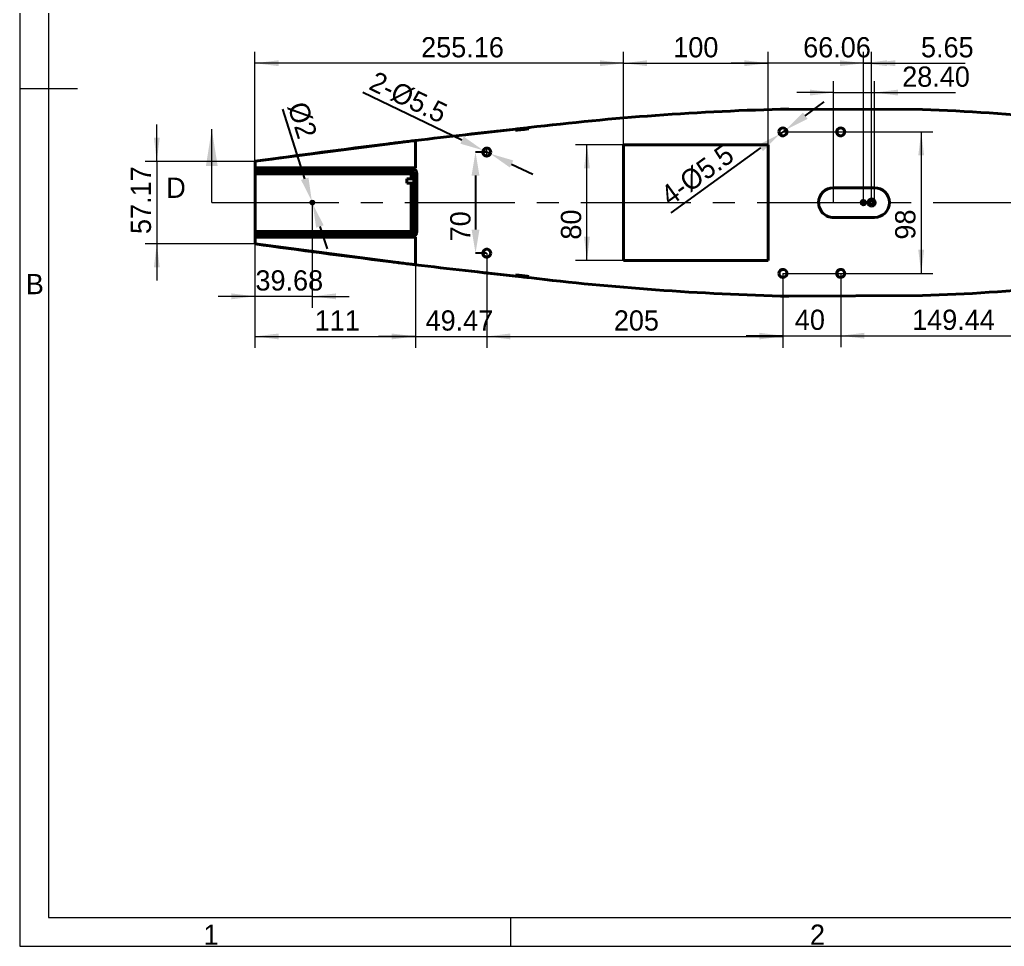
# Model space of a CAD drawing. Header units: millimetres. Extents: x 40 to 840, y 0 to 594.
# Drawn here: x 40 to 380.8, y 0 to 320.8 of the extents above; entities that cross this region are included whole.
import ezdxf

# ---------------------------------------------------------------- set-up
doc = ezdxf.new("R2010")
doc.units = ezdxf.units.MM
doc.header["$LTSCALE"] = 2
doc.linetypes.add('CENTER', pattern=[10.16, 6.35, -1.27, 1.27, -1.27])
for name, color, linetype, lineweight in [('1轮廓实线层', 7, 'Continuous', 40), ('2细线层', 4, 'Continuous', 18), ('5剖面线层', 2, 'Continuous', 18), ('6文字层', 3, 'Continuous', 18)]:
    doc.layers.add(name, color=color, linetype=linetype, lineweight=lineweight)
doc.styles.add('SLDTEXTSTYLE0', font='')
doc.styles.get('SLDTEXTSTYLE0').set_extended_font_data('汉仪长仿宋体')
doc.dimstyles.new('SLDDIMSTYLE0', dxfattribs={"dimtxt": 7, "dimasz": 8.16, "dimexe": 0, "dimexo": 0.0625, "dimgap": 1.75, "dimtad": 1, "dimlfac": 2, "dimrnd": 1e-09, "dimzin": 12, "dimdsep": 46, "dimtxsty": 'SLDTEXTSTYLE0', "dimcen": 0.09, "dimdle": 16.32, "dimadec": 0, "dimazin": 3, "dimtfac": 1, "dimtmove": 0, "dimatfit": 0, "dimfxl": 1, "dimfrac": 2, "dimtolj": 1, "dimarcsym": 0})
doc.dimstyles.new('SLDDIMSTYLE1', dxfattribs={"dimtxt": 7, "dimasz": 8.16, "dimexe": 0, "dimexo": 0.0625, "dimgap": 1.75, "dimtad": 1, "dimlfac": 2, "dimrnd": 1e-09, "dimzin": 12, "dimdsep": 46, "dimtxsty": 'SLDTEXTSTYLE0', "dimcen": 0.09, "dimdle": 16.32, "dimadec": 0, "dimazin": 3, "dimtfac": 1, "dimtofl": 0, "dimtmove": 0, "dimatfit": 3, "dimfxl": 1, "dimfrac": 2, "dimtolj": 1, "dimarcsym": 0})
doc.dimstyles.new('SLDDIMSTYLE2', dxfattribs={"dimtxt": 7, "dimasz": 8.16, "dimexe": 0, "dimexo": 0.0625, "dimgap": 1.75, "dimtad": 1, "dimlfac": 2, "dimrnd": 1e-09, "dimzin": 4, "dimdsep": 46, "dimtxsty": 'SLDTEXTSTYLE0', "dimcen": 0.09, "dimdle": 16.32, "dimadec": 0, "dimazin": 1, "dimtfac": 1, "dimtmove": 0, "dimatfit": 0, "dimfxl": 1, "dimfrac": 2, "dimtolj": 1, "dimarcsym": 0})

# ---------------------------------------------------------------- blocks, each defined once
blk = doc.blocks.new('*X3')
at = {"layer": '2细线层', "linetype": 'Continuous', "lineweight": 0}
for points in [[(121.45, 225.02), (113.29, 226.04), (113.29, 224)], [(141.29, 225.02), (149.45, 224), (149.45, 226.04)]]:
    blk.add_hatch(color=4, dxfattribs=at).paths.add_polyline_path(points, flags=0)
at = {"layer": '2细线层', "color": 4, "linetype": 'Continuous', "lineweight": 0}
for p, q in [((141.29, 257.47), (141.29, 221.02)), ((121.45, 243.18), (121.45, 221.02)), ((121.45, 225.02), (108.75, 225.02)), ((141.29, 225.02), (121.45, 225.02)), ((141.29, 225.02), (153.99, 225.02))]:
    blk.add_line(p, q, dxfattribs=at)
at = {"layer": '2细线层', "color": 4, "linetype": 'Continuous', "lineweight": 0, "insert": (121.61, 234.04), "char_height": 7, "width": 33.0997, "attachment_point": 1, "style": 'SLDTEXTSTYLE0'}
blk.add_mtext('39.68', dxfattribs=at)
blk = doc.blocks.new('*X4')
at = {"layer": '2细线层', "linetype": 'Continuous', "lineweight": 0}
for points in [[(121.45, 211.15), (129.61, 210.13), (129.61, 212.16)], [(176.95, 211.15), (168.79, 212.16), (168.79, 210.13)]]:
    blk.add_hatch(color=4, dxfattribs=at).paths.add_polyline_path(points, flags=0)
at = {"layer": '2细线层', "color": 4, "linetype": 'Continuous', "lineweight": 0}
for p, q in [((121.45, 243.18), (121.45, 207.15)), ((176.95, 235.98), (176.95, 207.15)), ((121.45, 211.15), (176.95, 211.15))]:
    blk.add_line(p, q, dxfattribs=at)
at = {"layer": '2细线层', "color": 4, "linetype": 'Continuous', "lineweight": 0, "insert": (142.12, 220.17), "char_height": 7, "width": 15.7452, "attachment_point": 1, "style": 'SLDTEXTSTYLE0'}
blk.add_mtext('111', dxfattribs=at)
blk = doc.blocks.new('*X5')
at = {"layer": '2细线层', "linetype": 'Continuous', "lineweight": 0}
for points in [[(176.95, 211.15), (168.79, 212.16), (168.79, 210.13)], [(201.69, 211.15), (209.85, 210.13), (209.85, 212.16)]]:
    blk.add_hatch(color=4, dxfattribs=at).paths.add_polyline_path(points, flags=0)
at = {"layer": '2细线层', "color": 4, "linetype": 'Continuous', "lineweight": 0}
for p, q in [((201.69, 239.97), (201.69, 207.15)), ((176.95, 235.98), (176.95, 207.15)), ((176.95, 211.15), (164.25, 211.15)), ((176.95, 211.15), (201.69, 211.15)), ((201.69, 211.15), (214.39, 211.15))]:
    blk.add_line(p, q, dxfattribs=at)
at = {"layer": '2细线层', "color": 4, "linetype": 'Continuous', "lineweight": 0, "insert": (180.5, 220.17), "char_height": 7, "width": 33.856, "attachment_point": 1, "style": 'SLDTEXTSTYLE0'}
blk.add_mtext('49.47', dxfattribs=at)
blk = doc.blocks.new('*X6')
at = {"layer": '2细线层', "linetype": 'Continuous', "lineweight": 0}
for points in [[(201.69, 211.15), (209.85, 210.13), (209.85, 212.16)], [(304.19, 211.15), (296.03, 212.16), (296.03, 210.13)]]:
    blk.add_hatch(color=4, dxfattribs=at).paths.add_polyline_path(points, flags=0)
at = {"layer": '2细线层', "color": 4, "linetype": 'Continuous', "lineweight": 0}
for p, q in [((201.69, 239.97), (201.69, 207.15)), ((304.19, 232.97), (304.19, 207.15)), ((201.69, 211.15), (304.19, 211.15))]:
    blk.add_line(p, q, dxfattribs=at)
at = {"layer": '2细线层', "color": 4, "linetype": 'Continuous', "lineweight": 0, "insert": (245.66, 220.17), "char_height": 7, "width": 18.9446, "attachment_point": 1, "style": 'SLDTEXTSTYLE0'}
blk.add_mtext('205', dxfattribs=at)
blk = doc.blocks.new('*X7')
at = {"layer": '2细线层', "linetype": 'Continuous', "lineweight": 0}
for points in [[(304.19, 211.38), (296.03, 212.4), (296.03, 210.37)], [(324.19, 211.38), (332.35, 210.37), (332.35, 212.4)]]:
    blk.add_hatch(color=4, dxfattribs=at).paths.add_polyline_path(points, flags=0)
at = {"layer": '2细线层', "color": 4, "linetype": 'Continuous', "lineweight": 0}
for p, q in [((304.19, 232.97), (304.19, 207.38)), ((324.19, 232.97), (324.19, 207.38)), ((304.19, 211.38), (291.49, 211.38)), ((304.19, 211.38), (324.19, 211.38)), ((324.19, 211.38), (336.89, 211.38))]:
    blk.add_line(p, q, dxfattribs=at)
at = {"layer": '2细线层', "color": 4, "linetype": 'Continuous', "lineweight": 0, "insert": (308.32, 220.41), "char_height": 7, "width": 12.3712, "attachment_point": 1, "style": 'SLDTEXTSTYLE0'}
blk.add_mtext('40', dxfattribs=at)
blk = doc.blocks.new('*X8')
at = {"layer": '2细线层', "linetype": 'Continuous', "lineweight": 0}
for points in [[(324.19, 211.38), (332.35, 210.37), (332.35, 212.4)], [(398.91, 211.38), (390.75, 212.4), (390.75, 210.37)]]:
    blk.add_hatch(color=4, dxfattribs=at).paths.add_polyline_path(points, flags=0)
at = {"layer": '2细线层', "color": 4, "linetype": 'Continuous', "lineweight": 0}
for p, q in [((398.91, 257.46), (398.91, 207.38)), ((324.19, 232.97), (324.19, 207.38)), ((324.19, 211.38), (398.91, 211.38))]:
    blk.add_line(p, q, dxfattribs=at)
at = {"layer": '2细线层', "color": 4, "linetype": 'Continuous', "lineweight": 0, "insert": (348.91, 220.41), "char_height": 7, "width": 39.4792, "attachment_point": 1, "style": 'SLDTEXTSTYLE0'}
blk.add_mtext('149.44', dxfattribs=at)
blk = doc.blocks.new('*X14')
at = {"layer": '2细线层', "linetype": 'Continuous'}
for points in [[(196.42, 266.81), (199.14, 266.81), (197.78, 274.97)], [(196.42, 248.13), (199.14, 248.13), (197.78, 239.97)]]:
    blk.add_hatch(color=0, dxfattribs=at).paths.add_polyline_path(points, flags=0)
at = {"layer": '2细线层', "color": 0, "linetype": 'Continuous', "lineweight": -2}
for p, q in [((201.63, 274.97), (197.78, 274.97)), ((197.78, 266.81), (197.78, 248.13)), ((201.63, 239.97), (197.78, 239.97))]:
    blk.add_line(p, q, dxfattribs=at)
at = {"layer": '2细线层', "color": 0, "linetype": 'Continuous', "lineweight": 0, "insert": (189.03, 249.26), "char_height": 7, "width": 13.8643, "attachment_point": 2, "rotation": 90, "style": 'SLDTEXTSTYLE0'}
blk.add_mtext('70', dxfattribs=at)
blk = doc.blocks.new('*X15')
at = {"layer": '2细线层', "linetype": 'Continuous', "lineweight": 0}
for points in [[(352.06, 281.97), (351.04, 273.81), (353.07, 273.81)], [(352.06, 232.97), (353.07, 241.13), (351.04, 241.13)]]:
    blk.add_hatch(color=4, dxfattribs=at).paths.add_polyline_path(points, flags=0)
at = {"layer": '2细线层', "color": 4, "linetype": 'Continuous', "lineweight": 0}
for p, q in [((304.19, 281.97), (356.06, 281.97)), ((352.06, 281.97), (352.06, 232.97)), ((304.19, 232.97), (356.06, 232.97))]:
    blk.add_line(p, q, dxfattribs=at)
at = {"layer": '2细线层', "color": 4, "linetype": 'Continuous', "lineweight": 0, "insert": (343.03, 244.67), "char_height": 7, "width": 13.7285, "attachment_point": 1, "rotation": 90, "style": 'SLDTEXTSTYLE0'}
blk.add_mtext('98', dxfattribs=at)
blk = doc.blocks.new('*X17')
at = {"layer": '2细线层', "linetype": 'Continuous', "lineweight": 0}
for points in [[(249.03, 305.73), (257.19, 304.72), (257.19, 306.75)], [(299.03, 305.73), (290.87, 306.75), (290.87, 304.72)]]:
    blk.add_hatch(color=4, dxfattribs=at).paths.add_polyline_path(points, flags=0)
at = {"layer": '2细线层', "color": 4, "linetype": 'Continuous', "lineweight": 0}
for p, q in [((249.03, 277.47), (249.03, 309.73)), ((299.03, 277.47), (299.03, 309.73)), ((249.03, 305.73), (299.03, 305.73))]:
    blk.add_line(p, q, dxfattribs=at)
at = {"layer": '2细线层', "color": 4, "linetype": 'Continuous', "lineweight": 0, "insert": (266.23, 314.76), "char_height": 7, "width": 18.0332, "attachment_point": 1, "style": 'SLDTEXTSTYLE0'}
blk.add_mtext('100', dxfattribs=at)
blk = doc.blocks.new('*X18')
at = {"layer": '2细线层', "linetype": 'Continuous', "lineweight": 0}
for points in [[(236.36, 277.47), (235.34, 269.31), (237.37, 269.31)], [(236.36, 237.47), (237.37, 245.63), (235.34, 245.63)]]:
    blk.add_hatch(color=4, dxfattribs=at).paths.add_polyline_path(points, flags=0)
at = {"layer": '2细线层', "color": 4, "linetype": 'Continuous', "lineweight": 0}
for p, q in [((249.03, 277.47), (232.36, 277.47)), ((236.36, 237.47), (236.36, 277.47)), ((249.03, 237.47), (232.36, 237.47))]:
    blk.add_line(p, q, dxfattribs=at)
at = {"layer": '2细线层', "color": 4, "linetype": 'Continuous', "lineweight": 0, "insert": (227.34, 244.66), "char_height": 7, "width": 13.7479, "attachment_point": 1, "rotation": 90, "style": 'SLDTEXTSTYLE0'}
blk.add_mtext('80', dxfattribs=at)
blk = doc.blocks.new('*X19')
at = {"layer": '2细线层', "linetype": 'Continuous', "lineweight": 0}
for points in [[(121.45, 305.73), (129.61, 304.72), (129.61, 306.75)], [(249.03, 305.73), (240.87, 306.75), (240.87, 304.72)]]:
    blk.add_hatch(color=4, dxfattribs=at).paths.add_polyline_path(points, flags=0)
at = {"layer": '2细线层', "color": 4, "linetype": 'Continuous', "lineweight": 0}
for p, q in [((121.45, 271.76), (121.45, 309.73)), ((249.03, 277.47), (249.03, 309.73)), ((249.03, 305.73), (121.45, 305.73))]:
    blk.add_line(p, q, dxfattribs=at)
at = {"layer": '2细线层', "color": 4, "linetype": 'Continuous', "lineweight": 0, "insert": (178.96, 314.76), "char_height": 7, "width": 40.1773, "attachment_point": 1, "style": 'SLDTEXTSTYLE0'}
blk.add_mtext('255.16', dxfattribs=at)
blk = doc.blocks.new('*X20')
at = {"layer": '2细线层', "linetype": 'Continuous', "lineweight": 0}
for points in [[(321.69, 295.57), (313.53, 296.59), (313.53, 294.55)], [(335.89, 295.57), (344.05, 294.55), (344.05, 296.59)]]:
    blk.add_hatch(color=4, dxfattribs=at).paths.add_polyline_path(points, flags=0)
at = {"layer": '2细线层', "color": 4, "linetype": 'Continuous', "lineweight": 0}
for p, q in [((321.69, 257.47), (321.69, 299.57)), ((335.89, 257.47), (335.89, 299.57)), ((321.69, 295.57), (308.99, 295.57)), ((321.69, 295.57), (335.89, 295.57)), ((335.89, 295.57), (363.88, 295.57))]:
    blk.add_line(p, q, dxfattribs=at)
at = {"layer": '2细线层', "color": 4, "linetype": 'Continuous', "lineweight": 0, "insert": (345.48, 304.59), "char_height": 7, "width": 33.1579, "attachment_point": 1, "style": 'SLDTEXTSTYLE0'}
blk.add_mtext('28.40', dxfattribs=at)
blk = doc.blocks.new('*X21')
at = {"layer": '2细线层', "linetype": 'Continuous', "lineweight": 0}
for points in [[(299.03, 305.73), (290.87, 306.75), (290.87, 304.72)], [(332.06, 305.73), (340.22, 304.72), (340.22, 306.75)]]:
    blk.add_hatch(color=4, dxfattribs=at).paths.add_polyline_path(points, flags=0)
at = {"layer": '2细线层', "color": 4, "linetype": 'Continuous', "lineweight": 0}
for p, q in [((299.03, 277.47), (299.03, 309.73)), ((332.06, 257.47), (332.06, 309.73)), ((299.03, 305.73), (286.33, 305.73)), ((332.06, 305.73), (299.03, 305.73)), ((332.06, 305.73), (344.76, 305.73))]:
    blk.add_line(p, q, dxfattribs=at)
at = {"layer": '2细线层', "color": 4, "linetype": 'Continuous', "lineweight": 0, "insert": (311.19, 314.76), "char_height": 7, "width": 32.9058, "attachment_point": 1, "style": 'SLDTEXTSTYLE0'}
blk.add_mtext('66.06', dxfattribs=at)
blk = doc.blocks.new('*X22')
at = {"layer": '2细线层', "linetype": 'Continuous', "lineweight": 0}
for points in [[(332.06, 305.73), (323.9, 306.75), (323.9, 304.72)], [(334.89, 305.73), (343.05, 304.72), (343.05, 306.75)]]:
    blk.add_hatch(color=4, dxfattribs=at).paths.add_polyline_path(points, flags=0)
at = {"layer": '2细线层', "color": 4, "linetype": 'Continuous', "lineweight": 0}
for p, q in [((332.06, 257.47), (332.06, 309.73)), ((334.89, 257.47), (334.89, 309.73)), ((332.06, 305.73), (319.36, 305.73)), ((334.89, 305.73), (332.06, 305.73)), ((334.89, 305.73), (367.32, 305.73))]:
    blk.add_line(p, q, dxfattribs=at)
at = {"layer": '2细线层', "color": 4, "linetype": 'Continuous', "lineweight": 0, "insert": (351.98, 314.76), "char_height": 7, "width": 25.9058, "attachment_point": 1, "style": 'SLDTEXTSTYLE0'}
blk.add_mtext('5.65', dxfattribs=at)
blk = doc.blocks.new('*X23')
at = {"layer": '2细线层', "linetype": 'Continuous', "lineweight": 0}
for points in [[(87.46, 271.76), (88.48, 279.92), (86.45, 279.92)], [(87.46, 243.18), (86.45, 235.02), (88.48, 235.02)]]:
    blk.add_hatch(color=4, dxfattribs=at).paths.add_polyline_path(points, flags=0)
at = {"layer": '2细线层', "color": 4, "linetype": 'Continuous', "lineweight": 0}
for p, q in [((87.46, 271.76), (87.46, 284.46)), ((121.45, 271.76), (83.46, 271.76)), ((87.46, 271.76), (87.46, 243.18)), ((121.45, 243.18), (83.46, 243.18)), ((87.46, 243.18), (87.46, 230.48))]:
    blk.add_line(p, q, dxfattribs=at)
at = {"layer": '2细线层', "color": 4, "linetype": 'Continuous', "lineweight": 0, "insert": (78.44, 246.6), "char_height": 7, "width": 33.5263, "attachment_point": 1, "rotation": 90, "style": 'SLDTEXTSTYLE0'}
blk.add_mtext('57.17', dxfattribs=at)
blk = doc.blocks.new('*X30')
at = {"layer": '2细线层', "linetype": 'Continuous'}
for points in [[(139.97, 266.14), (137.38, 265.32), (141.14, 257.95)], [(145.21, 249.63), (142.61, 248.81), (141.44, 257)]]:
    blk.add_hatch(color=0, dxfattribs=at).paths.add_polyline_path(points, flags=0)
at = {"layer": '2细线层', "color": 0, "linetype": 'Continuous', "lineweight": -2}
for p, q in [((138.68, 265.73), (131.05, 289.79)), ((141.44, 257), (141.14, 257.95)), ((143.91, 249.22), (146.38, 241.44))]:
    blk.add_line(p, q, dxfattribs=at)
blk.add_arc((141.29, 257.47), 0.5, 97.1636, 107.5899, dxfattribs=at)
at = {"layer": '2细线层', "color": 0, "linetype": 'Continuous', "lineweight": 0, "insert": (137.76, 286), "char_height": 7, "width": 20.9064, "attachment_point": 5, "rotation": 287.5899, "style": 'SLDTEXTSTYLE0'}
blk.add_mtext('%%C2', dxfattribs=at)
blk = doc.blocks.new('*X31')
at = {"layer": '2细线层', "linetype": 'Continuous'}
for points in [[(193.69, 280.33), (192.51, 277.88), (200.45, 275.57)], [(210.87, 272.07), (209.69, 269.61), (202.93, 274.38)]]:
    blk.add_hatch(color=0, dxfattribs=at).paths.add_polyline_path(points, flags=0)
at = {"layer": '2细线层', "color": 0, "linetype": 'Continuous', "lineweight": -2}
for p, q in [((193.1, 279.1), (158.72, 295.63)), ((202.93, 274.38), (200.45, 275.57)), ((210.28, 270.84), (217.64, 267.3))]:
    blk.add_line(p, q, dxfattribs=at)
blk.add_arc((201.69, 274.97), 1.37, 154.3205, 177.3947, dxfattribs=at)
at = {"layer": '2细线层', "color": 0, "linetype": 'Continuous', "lineweight": 0, "insert": (174.5, 293.87), "char_height": 7, "width": 53.8115, "attachment_point": 5, "rotation": 334.3205, "style": 'SLDTEXTSTYLE0'}
blk.add_mtext('{\\fms pgothic|b0|i0|c0|p34;2-%%C5.5}', dxfattribs=at)
blk = doc.blocks.new('*X32')
at = {"layer": '2细线层', "linetype": 'Continuous'}
for points in [[(311.11, 288.66), (312.71, 286.46), (305.3, 282.78)], [(295.67, 277.48), (297.26, 275.28), (303.07, 281.17)]]:
    blk.add_hatch(color=0, dxfattribs=at).paths.add_polyline_path(points, flags=0)
at = {"layer": '2细线层', "color": 0, "linetype": 'Continuous', "lineweight": -2}
for p, q in [((311.91, 287.56), (318.52, 292.35)), ((305.3, 282.78), (303.07, 281.17)), ((296.47, 276.38), (265.44, 253.91))]:
    blk.add_line(p, q, dxfattribs=at)
at = {"layer": '2细线层', "color": 0, "linetype": 'Continuous', "lineweight": 0, "insert": (274.57, 267.01), "char_height": 7, "width": 53.2955, "attachment_point": 5, "rotation": 35.9046, "style": 'SLDTEXTSTYLE0'}
blk.add_mtext('{\\fms pgothic|b0|i0|c0|p34;4-%%C5.5}', dxfattribs=at)

msp = doc.modelspace()

# ---------------------------------------------------------------- hatches: boundary and pattern name
at = {"layer": '5剖面线层', "linetype": 'Continuous', "lineweight": 0}
msp.add_hatch(color=2, dxfattribs=at).paths.add_polyline_path([(106.4908, 282.8717), (104.4588, 270.1717), (108.5228, 270.1717)], flags=0)

# ---------------------------------------------------------------- linework, layer by layer
at = {"layer": '1轮廓实线层', "linetype": 'Continuous', "lineweight": 40}
for p, q in [((352.4534, 289.6609), (306.2531, 289.8811)), ((306.2531, 289.8811), (306.2534, 289.8811)), ((306.2667, 289.8811), (306.2534, 289.8811)), ((352.4534, 289.6609), (306.2667, 289.8811)), ((352.4671, 289.6609), (352.4534, 289.6609)), ((352.4534, 289.6609), (352.4671, 289.6609)), ((211.6405, 282.9162), (211.6405, 282.5162)), ((213.8534, 282.7537), (213.8534, 283.1537)), ((216.253, 283.0344), (216.2702, 283.0364)), ((216.2702, 283.0364), (216.2701, 283.4454)), ((210.7744, 282.8202), (194.2962, 280.9946)), ((210.9593, 282.8427), (210.8542, 282.8313)), ((121.4534, 271.7648), (176.9534, 278.9674)), ((176.9534, 278.9674), (176.9534, 269.4717)), ((249.0338, 277.4717), (299.0329, 277.4717)), ((249.0338, 237.4717), (249.0338, 277.4717)), ((249.0475, 277.4717), (249.0475, 237.4717)), ((299.0329, 277.4717), (299.0329, 237.4717)), ((121.4534, 269.4717), (121.4534, 271.7648)), ((121.4534, 269.4717), (121.4534, 268.4717)), ((176.9534, 269.4717), (121.4534, 269.4717)), ((121.4534, 268.4717), (175.4624, 268.4717)), ((121.4534, 268.4717), (121.4534, 267.4717)), ((121.4534, 267.4717), (175.4534, 267.4717)), ((121.4534, 267.4717), (121.4534, 247.4717)), ((175.4534, 267.4717), (175.4534, 268.4717)), ((176.4534, 267.4717), (175.4534, 267.4717)), ((175.4534, 267.4717), (175.4534, 265.7217)), ((176.4534, 267.4717), (176.4534, 247.4717)), ((176.4534, 267.4717), (177.4474, 267.4717)), ((177.4474, 267.4717), (177.4474, 247.4717)), ((176.4534, 265.7217), (173.9534, 265.7217)), ((173.9534, 264.2217), (173.9534, 265.7217)), ((173.9534, 264.2217), (176.4534, 264.2217)), ((175.4534, 264.2217), (175.4534, 247.4717)), ((321.6881, 262.6217), (335.8878, 262.6217)), ((335.8878, 252.3217), (321.6881, 252.3217)), ((121.4534, 247.4717), (175.4534, 247.4717)), ((121.4534, 247.4717), (121.4534, 246.4717)), ((121.4534, 246.4717), (121.4534, 245.4717)), ((175.4624, 246.4717), (121.4534, 246.4717)), ((121.4534, 243.1785), (121.4534, 245.4717)), ((121.4534, 245.4717), (176.9534, 245.4717)), ((175.4534, 247.4717), (176.4534, 247.4717)), ((175.4534, 247.4717), (175.4534, 246.4717)), ((177.4474, 247.4717), (176.4534, 247.4717)), ((176.9534, 245.4717), (176.9534, 235.9761)), ((176.9534, 235.9761), (121.4534, 243.1785)), ((299.0329, 237.4717), (249.0338, 237.4717)), ((210.5046, 232.1501), (210.9593, 232.1007)), ((210.7894, 232.1215), (211.6405, 232.0272)), ((211.6405, 232.4272), (211.6405, 232.0272)), ((213.8534, 232.1896), (213.8534, 231.7896)), ((216.2702, 231.907), (216.253, 231.9089)), ((216.2701, 231.498), (216.2702, 231.907)), ((306.2531, 225.0622), (352.4534, 225.2825)), ((306.2531, 225.0622), (306.2534, 225.0622)), ((306.2534, 225.0622), (306.2667, 225.0622)), ((306.2667, 225.0622), (352.4534, 225.2824)), ((352.4534, 225.2825), (352.4671, 225.2825)), ((352.4671, 225.2825), (352.4534, 225.2824))]:
    msp.add_line(p, q, dxfattribs=at)
at = {"layer": '1轮廓实线层', "color": 1, "linetype": 'CENTER', "lineweight": 0, "ltscale": 0.027499}
for p, q in [((201.6903, 273.4592), (201.6903, 276.4841)), ((200.1778, 274.9717), (203.2028, 274.9717))]:
    msp.add_line(p, q, dxfattribs=at)
at = {"layer": '1轮廓实线层', "color": 1, "linetype": 'CENTER', "lineweight": 0, "ltscale": 3}
msp.add_line((112.3365, 257.4717), (604.5194, 257.4717), dxfattribs=at)
at = {"layer": '1轮廓实线层', "linetype": 'Continuous', "lineweight": 40}
for centre, radius, start, end in [((304.1884, 281.9717), 1.375, 359.99915, 180.00085), ((304.2021, 281.9717), 1.375, 90.000528, 180.000528), ((324.188, 281.9717), 1.375, 359.99915, 180.00085), ((324.2017, 281.9717), 1.375, 90.000528, 180.000528), ((304.1884, 281.9717), 1.375, 179.99915, 0.00085), ((304.2021, 281.9717), 1.375, 179.999472, 269.999472), ((324.188, 281.9717), 1.375, 179.99915, 0.00085), ((324.2017, 281.9717), 1.375, 179.999472, 269.999472), ((201.6903, 274.9717), 1.375, 359.99915, 180.00085), ((201.704, 274.9717), 1.375, 90.000528, 180.000528), ((201.6903, 274.9717), 1.375, 179.99915, 0.00085), ((201.704, 274.9717), 1.375, 179.999472, 269.999472), ((321.6881, 257.4717), 5.15, 90.000528, 180.000528), ((321.7003, 257.4717), 5.15, 90.000528, 180.000528), ((335.8877, 257.4717), 5.15, 270.000825, 89.999175), ((141.2935, 257.4717), 0.4999, 90.000003, 270.000003), ((141.2935, 257.4717), 0.4999, 270, 90), ((321.6881, 257.4716), 5.15, 179.999472, 269.999472), ((321.7003, 257.4716), 5.15, 179.999472, 269.999472), ((332.0625, 257.4717), 0.75, 359.99915, 180.00085), ((332.0625, 257.4717), 0.75, 179.99915, 0.00085), ((332.0807, 257.4717), 0.75, 90.000528, 180.000528), ((332.0807, 257.4717), 0.75, 179.999472, 269.999472), ((334.8878, 257.4717), 1.25, 90, 270), ((334.8878, 257.4717), 0.75, 90, 270), ((334.8878, 257.4717), 1.25, 270, 90), ((334.8878, 257.4717), 0.75, 270, 90), ((201.6903, 239.9717), 1.375, 359.99915, 180.00085), ((201.6903, 239.9717), 1.375, 179.99915, 0.00085), ((201.704, 239.9717), 1.375, 90.000528, 180.000528), ((201.704, 239.9717), 1.375, 179.999472, 269.999472), ((304.1884, 232.9717), 1.375, 359.99915, 180.00085), ((304.1884, 232.9717), 1.375, 179.99915, 0.00085), ((304.2021, 232.9717), 1.375, 90.000528, 180.000528), ((304.2021, 232.9717), 1.375, 179.999472, 269.999472), ((324.188, 232.9717), 1.375, 359.99915, 180.00085), ((324.188, 232.9717), 1.375, 179.99915, 0.00085), ((324.2017, 232.9717), 1.375, 90.000528, 180.000528), ((324.2017, 232.9717), 1.375, 179.999472, 269.999472)]:
    msp.add_arc(centre, radius, start, end, dxfattribs=at)
for centre, start_param, end_param in [((12.2542, 269.4717), 6.1801759, 6.28318531), ((12.2542, 245.4717), 0, 0.10300941)]:
    msp.add_ellipse(centre, major_axis=(164.6993, 0), ratio=0.00607167, start_param=start_param, end_param=end_param, dxfattribs=at)
for points, knots in [([(306.2531, 289.8811), (290.8254, 289.5138), (260.6534, 288.0531), (230.8363, 285.1848), (216.2701, 283.4454)], [0, 0, 0, 0, 46.16046179, 90.24471489, 90.24471489, 90.24471489, 90.24471489]), ([(444.8534, 280.5263), (429.5036, 283.0715), (398.7528, 287.1392), (367.9036, 289.1612), (352.4534, 289.6609)], [0, 0, 0, 0, 46.57021495, 92.91375674, 92.91375674, 92.91375674, 92.91375674]), ([(444.8534, 280.5285), (429.5081, 283.0727), (398.7619, 287.1395), (367.9173, 289.1612), (352.4671, 289.6609)], [0, 0, 0, 0, 46.55638358, 92.89991109, 92.89991109, 92.89991109, 92.89991109]), ([(216.253, 283.0419), (215.8534, 282.9943), (215.0534, 282.899), (214.2536, 282.8022), (213.8534, 282.7537)], [0, 0, 0, 0, 1.20739504, 2.41682855, 2.41682855, 2.41682855, 2.41682855]), ([(121.4534, 271.7648), (136.8387, 273.9125), (155.3192, 276.3415), (173.8402, 278.5937), (176.9351, 278.965)], [0, 0, 0, 0, 46.60158794, 55.94765772, 55.94765772, 55.94765772, 55.94765772]), ([(176.9252, 278.9637), (175.3619, 278.7756), (172.187, 278.3934), (169.1818, 278.0241), (167.6563, 277.8367)], [0, 0, 0, 0, 4.59757836, 9.33711438, 9.33711438, 9.33711438, 9.33711438]), ([(176.0804, 269.3688), (176.0597, 269.3671), (176.0204, 269.3638), (175.965, 269.352), (175.9163, 269.3359), (175.8566, 269.307), (175.7889, 269.2505), (175.7309, 269.1657), (175.6872, 269.0711), (175.6437, 268.9487), (175.6051, 268.8027), (175.5765, 268.6832), (175.5569, 268.6055), (175.5433, 268.5589), (175.5313, 268.5247), (175.5205, 268.5018), (175.5106, 268.4873), (175.501, 268.4789), (175.4919, 268.4744), (175.4826, 268.4724), (175.4743, 268.4717), (175.4658, 268.4717), (175.4624, 268.4717)], [0, 0, 0, 0, 0.04306764, 0.08207491, 0.11739406, 0.1494927, 0.2196993, 0.2987227, 0.36581642, 0.4476714, 0.59579825, 0.74401881, 0.8181417, 0.89277017, 0.95796871, 1.01444592, 1.06251812, 1.10256111, 1.1349682, 1.16013262, 1.17847124, 1.19057583, 1.19057583, 1.19057583, 1.19057583]), ([(176.0804, 269.3688), (176.1125, 269.3576), (176.1765, 269.3352), (176.27, 269.2956), (176.3612, 269.2518), (176.45, 269.2033), (176.5365, 269.1501), (176.6802, 269.0515), (176.8693, 268.8907), (177.0768, 268.6458), (177.2434, 268.3714), (177.3489, 268.1098), (177.4096, 267.8756), (177.4415, 267.6747), (177.4454, 267.5395), (177.4474, 267.4717)], [0, 0, 0, 0, 0.10198071, 0.20342223, 0.30458556, 0.40573386, 0.50713037, 0.60903646, 0.92871548, 1.24865829, 1.56833552, 1.88827674, 2.09139804, 2.2936409, 2.49711266, 2.49711266, 2.49711266, 2.49711266]), ([(176.4534, 267.4717), (176.4534, 267.6026), (176.4274, 267.7334), (176.3272, 267.9753), (176.2531, 268.0862), (176.068, 268.2713), (175.957, 268.3455), (175.7152, 268.4457), (175.5843, 268.4717), (175.4534, 268.4717)], [0, 0, 0, 0, 0.39205628, 0.39205628, 0.78411255, 0.78411255, 1.17616883, 1.17616883, 1.5682251, 1.5682251, 1.5682251, 1.5682251]), ([(175.4534, 246.4717), (175.5843, 246.4717), (175.7152, 246.4977), (175.957, 246.5979), (176.068, 246.672), (176.2531, 246.8571), (176.3272, 246.9681), (176.4274, 247.2099), (176.4534, 247.3408), (176.4534, 247.4717)], [0, 0, 0, 0, 0.39205628, 0.39205628, 0.78411255, 0.78411255, 1.17616883, 1.17616883, 1.5682251, 1.5682251, 1.5682251, 1.5682251]), ([(176.0804, 245.5745), (176.0604, 245.5762), (176.0219, 245.5793), (175.9671, 245.5906), (175.9177, 245.6068), (175.8571, 245.636), (175.7888, 245.6929), (175.7151, 245.8012), (175.6538, 245.9599), (175.6087, 246.1252), (175.5728, 246.2778), (175.5475, 246.3746), (175.5278, 246.4273), (175.5156, 246.4493), (175.506, 246.4602), (175.4973, 246.4663), (175.4888, 246.4696), (175.4803, 246.4711), (175.4728, 246.4716), (175.4654, 246.4717), (175.4624, 246.4717)], [0, 0, 0, 0, 0.04176323, 0.08028757, 0.11603632, 0.14958792, 0.22003883, 0.29888385, 0.42553803, 0.5956965, 0.72250795, 0.89254665, 0.98510601, 1.04067216, 1.08042017, 1.1141588, 1.14191899, 1.16375777, 1.17979615, 1.19035724, 1.19035724, 1.19035724, 1.19035724]), ([(177.4474, 247.4717), (177.4469, 247.4377), (177.4459, 247.3699), (177.4379, 247.2687), (177.4252, 247.1683), (177.4073, 247.0686), (177.3843, 246.9698), (177.3362, 246.8023), (177.2435, 246.572), (177.0769, 246.2977), (176.8694, 246.0527), (176.6546, 245.8698), (176.4516, 245.7382), (176.2711, 245.6443), (176.1441, 245.5978), (176.0804, 245.5745)], [0, 0, 0, 0, 0.10197905, 0.20341899, 0.30458084, 0.40572775, 0.50712301, 0.60902796, 0.92870439, 1.24864632, 1.56832443, 1.88826824, 2.09139193, 2.29363766, 2.49711266, 2.49711266, 2.49711266, 2.49711266]), ([(121.4534, 243.1785), (136.8387, 241.0308), (155.3252, 238.6011), (173.8524, 236.3481), (176.9534, 235.9761)], [0, 0, 0, 0, 46.60159652, 55.96607189, 55.96607189, 55.96607189, 55.96607189]), ([(167.6594, 237.1063), (169.1853, 236.9188), (172.201, 236.5483), (175.3767, 236.166), (176.9456, 235.9771)], [0, 0, 0, 0, 4.73322717, 9.3545469, 9.3545469, 9.3545469, 9.3545469]), ([(194.2727, 233.9514), (194.2784, 233.9508), (199.7806, 233.3075), (205.2879, 232.7142), (210.7894, 232.1215)], [0, 0, 0, 0, 0.01744634, 16.61787106, 16.61787106, 16.61787106, 16.61787106]), ([(213.8534, 232.1896), (214.2536, 232.1412), (215.0534, 232.0443), (215.8534, 231.949), (216.253, 231.9014)], [0, 0, 0, 0, 1.20942985, 2.41682855, 2.41682855, 2.41682855, 2.41682855]), ([(352.4534, 225.2825), (367.9036, 225.7821), (398.7528, 227.8041), (429.5036, 231.8719), (444.8534, 234.4171)], [0, 0, 0, 0, 46.34354179, 92.91375674, 92.91375674, 92.91375674, 92.91375674]), ([(352.4671, 225.2825), (367.9173, 225.7821), (398.7619, 227.8038), (429.5081, 231.8707), (444.8534, 234.4148)], [0, 0, 0, 0, 46.34352751, 92.89991109, 92.89991109, 92.89991109, 92.89991109]), ([(216.2701, 231.498), (230.8363, 229.7585), (260.6534, 226.8903), (290.8254, 225.4296), (306.2531, 225.0622)], [0, 0, 0, 0, 44.08425294, 90.24471473, 90.24471473, 90.24471473, 90.24471473])]:
    msp.add_open_spline(points, degree=3, knots=knots, dxfattribs=at)
for points in [[(211.6405, 282.9162), (200.07, 281.6698), (188.5048, 280.3531), (176.9534, 278.9674)], [(211.6405, 282.9162), (212.3781, 282.9956), (213.1158, 283.0748), (213.8534, 283.1537)], [(216.2701, 283.4454), (215.4645, 283.3492), (214.659, 283.252), (213.8534, 283.1537)], [(213.8534, 282.7537), (214.653, 282.8508), (215.4527, 282.9469), (216.2526, 283.0419)], [(211.6405, 282.5162), (212.3781, 282.5956), (213.1158, 282.6748), (213.8534, 282.7537)], [(176.9534, 235.9759), (188.5048, 234.5902), (200.07, 233.2736), (211.6405, 232.0272)], [(211.6405, 232.4272), (212.3781, 232.3477), (213.1158, 232.2685), (213.8534, 232.1896)], [(211.6405, 232.0272), (212.3781, 231.9477), (213.1158, 231.8685), (213.8534, 231.7896)], [(216.2526, 231.9015), (215.4527, 231.9965), (214.653, 232.0925), (213.8534, 232.1896)], [(213.8534, 231.7896), (214.659, 231.6914), (215.4645, 231.5942), (216.2701, 231.498)]]:
    msp.add_open_spline(points, degree=3, dxfattribs=at)
at = {"layer": '2细线层'}
for p, q in [((40, 594), (40, 0)), ((50, 584), (50, 10)), ((40, 297), (50, 297)), ((50, 297), (60, 297)), ((50, 10), (830, 10)), ((210, 0), (210, 10)), ((40, 0), (840, 0))]:
    msp.add_line(p, q, dxfattribs=at)
at = {"layer": '5剖面线层', "color": 2, "linetype": 'Continuous', "lineweight": 0}
for q in [(106.4908, 282.8717), (119.1908, 257.4717)]:
    msp.add_line((106.4908, 257.4717), q, dxfattribs=at)

# ---------------------------------------------------------------- texts
at = {"layer": '5剖面线层', "color": 2, "linetype": 'Continuous', "lineweight": 0, "insert": (90.7316, 266.1224), "char_height": 7, "width": 5.933518, "attachment_point": 1, "style": 'SLDTEXTSTYLE0'}
msp.add_mtext('D', dxfattribs=at)
at = {"layer": '6文字层', "color": 3, "linetype": 'Continuous', "lineweight": 0, "char_height": 7, "attachment_point": 2, "style": 'SLDTEXTSTYLE0'}
for s, insert, width in [('B', (45.2369, 232.7708), 5.351801), ('1', (106.2359, 7.5235), 1.66759), ('2', (316.1497, 7.5235), 4.828255)]:
    msp.add_mtext(s, dxfattribs=dict(at, insert=insert, width=width))

# ---------------------------------------------------------------- dimensions: what is measured, and where the dimension line sits
at = {"layer": '2细线层', "color": 4, "linetype": 'Continuous', "lineweight": 0}
for base, p1, p2, dimstyle, picture, middle in [((121.4534, 305.734), (249.0338, 277.4717), (121.4534, 271.7648), 'SLDDIMSTYLE1', '*X19', (189.7, 305.734)), ((299.0329, 305.734), (249.0338, 277.4717), (299.0329, 277.4717), 'SLDDIMSTYLE1', '*X17', (272.3726, 305.734)), ((299.0329, 305.734), (332.0625, 257.4717), (299.0329, 277.4717), 'SLDDIMSTYLE0', '*X21', (320.3807, 305.734)), ((332.0625, 305.734), (334.8878, 257.4717), (332.0625, 257.4717), 'SLDDIMSTYLE0', '*X22', (359.6498, 305.734)), ((335.8878, 295.5698), (321.6881, 257.4717), (335.8878, 257.4717), 'SLDDIMSTYLE2', '*X20', (354.6823, 295.5698)), ((121.4534, 225.02), (141.2935, 257.4717), (121.4534, 243.1785), 'SLDDIMSTYLE0', '*X3', (130.8031, 225.02)), ((398.9064, 211.383), (324.188, 232.9717), (398.9064, 257.4618), 'SLDDIMSTYLE1', '*X8', (359.6498, 211.383)), ((176.9534, 211.1474), (121.4534, 243.1785), (176.9534, 235.9761), 'SLDDIMSTYLE1', '*X4', (148.2556, 211.1474)), ((201.6903, 211.1474), (176.9534, 235.9761), (201.6903, 239.9717), 'SLDDIMSTYLE0', '*X5', (189.7, 211.1474)), ((304.1884, 211.1474), (201.6903, 239.9717), (304.1884, 232.9717), 'SLDDIMSTYLE1', '*X6', (251.7997, 211.1474)), ((324.188, 211.383), (304.1884, 232.9717), (324.188, 232.9717), 'SLDDIMSTYLE0', '*X7', (312.9226, 211.383))]:
    dim = msp.add_linear_dim(base=base, p1=p1, p2=p2, dimstyle=dimstyle, override={"dimsah": 1, "dimtzin": 12}, dxfattribs=at)
    dim.commit()
    dim.dimension.update_dxf_attribs({"geometry": picture, "text_midpoint": middle, "dimtype": 160})
for p1, p2, text, picture, middle in [((202.9294, 274.3758), (200.4511, 275.5675), '{\\fms pgothic|b0|i0|c0|p34;2-<>}', '*X31', (172.2296, 289.1371)), ((305.3021, 282.778), (303.0747, 281.1653), '{\\fms pgothic|b0|i0|c0|p34;4-<>}', '*X32', (277.6458, 262.7548))]:
    dim = msp.add_diameter_dim_2p(p1=p1, p2=p2, text=text, dimstyle='SLDDIMSTYLE0', override={"dimpost": '%%C<>', "dimsah": 1, "dimtzin": 12}, dxfattribs=at)
    dim.commit()
    dim.dimension.update_dxf_attribs({"geometry": picture, "text_midpoint": middle, "dimtype": 163})
dim = msp.add_diameter_dim_2p(p1=(141.4446, 256.9952), p2=(141.1425, 257.9482), dimstyle='SLDDIMSTYLE0', override={"dimpost": '%%C<>', "dimsah": 1, "dimtzin": 12}, dxfattribs=at)
dim.commit()
dim.dimension.update_dxf_attribs({"geometry": '*X30', "text_midpoint": (132.7513, 284.4168), "dimtype": 163})
for base, p1, p2, dimstyle, picture, middle in [((87.4631, 243.1785), (121.4534, 271.7648), (121.4534, 243.1785), 'SLDDIMSTYLE0', '*X23', (87.4631, 255.7998)), ((352.056, 232.9717), (304.1884, 281.9717), (304.1884, 232.9717), 'SLDDIMSTYLE1', '*X15', (352.056, 249.2604)), ((236.3586, 277.4717), (249.0338, 237.4717), (249.0338, 277.4717), 'SLDDIMSTYLE1', '*X18', (236.3586, 249.2604)), ((197.7752, 239.9717), (201.6903, 274.9717), (201.6903, 239.9717), 'SLDDIMSTYLE0', '*X14', (197.7752, 249.2604))]:
    dim = msp.add_linear_dim(base=base, p1=p1, p2=p2, angle=90, dimstyle=dimstyle, override={"dimsah": 1, "dimtzin": 12}, dxfattribs=at)
    dim.commit()
    dim.dimension.update_dxf_attribs({"geometry": picture, "text_midpoint": middle, "dimtype": 160})

doc.saveas('drawing.dxf')
